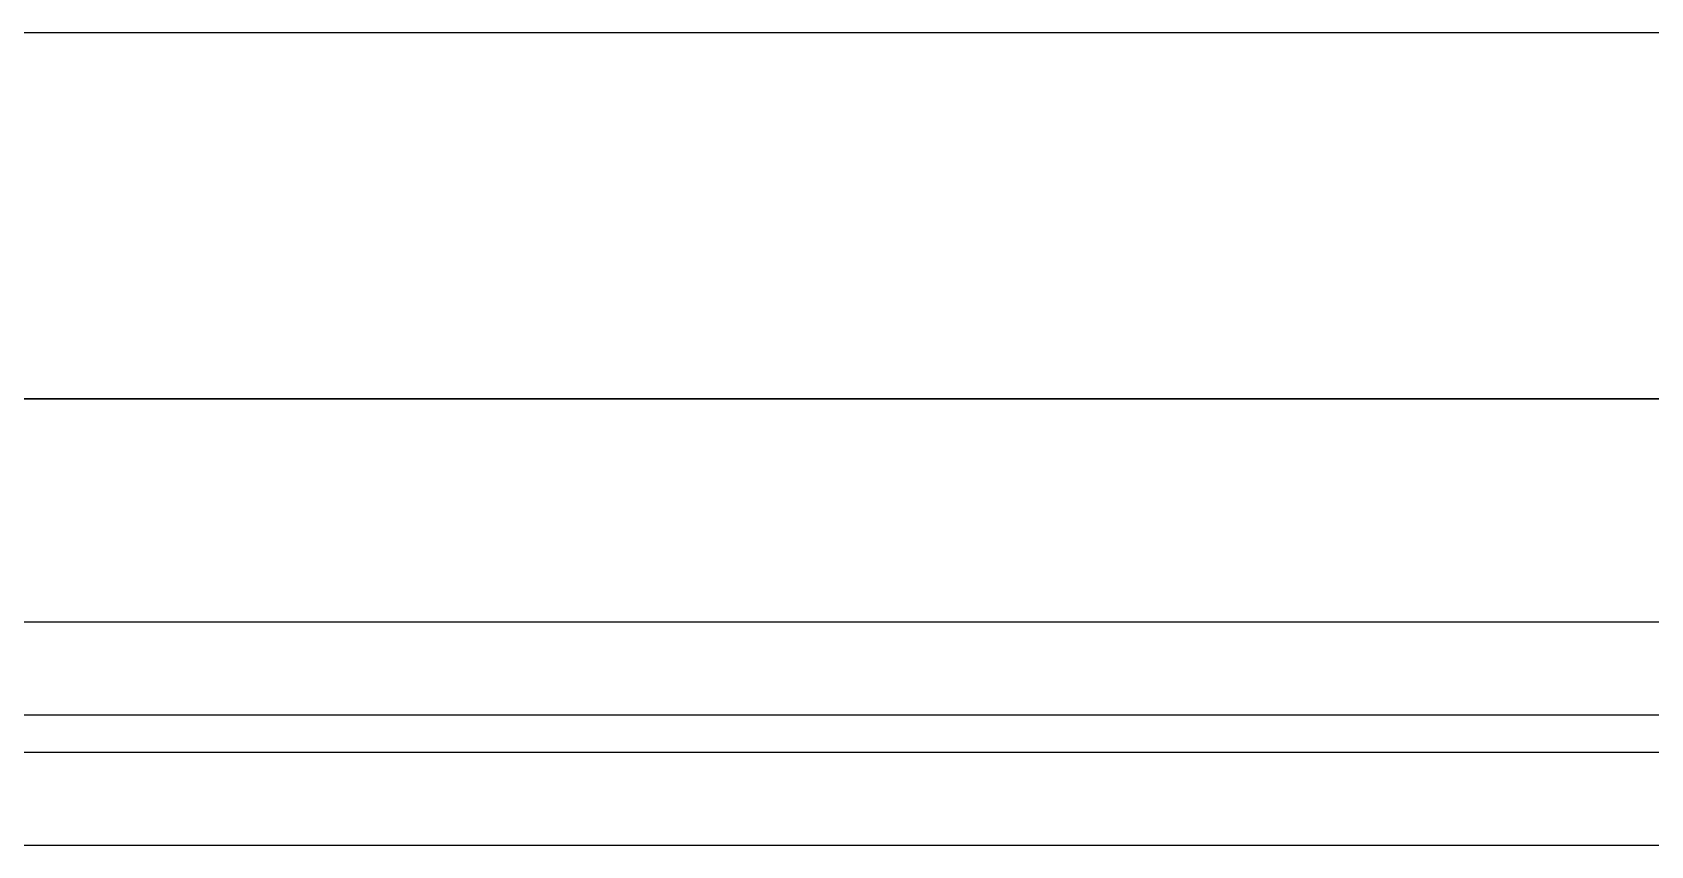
# Model space of a CAD drawing. Header units: millimetres. Extents: x 173236 to 801264, y -94969 to 615039.
# Drawn here: x 642557 to 643109, y 68642 to 68919 of the extents above; entities that cross this region are included whole.
import ezdxf

# ---------------------------------------------------------------- set-up
doc = ezdxf.new("R2010")
doc.units = ezdxf.units.MM
doc.header["$MEASUREMENT"] = 0
for name, color, linetype in [('VOX-A-ANNO-DIMS', 160, 'Continuous'), ('VOX-A-FLOOR-LINE', 253, 'Continuous'), ('VOX-A-WINDOW', 2, 'Continuous'), ('VOX-A-WINDOW-SILL', 55, 'Continuous')]:
    doc.layers.add(name, color=color, linetype=linetype)

# ---------------------------------------------------------------- blocks, each defined once
blk = doc.blocks.new('*U626')
at = {"layer": 'VOX-A-WINDOW'}
for p, q in [((3, 1.5), (39.307, 1.5)), ((3, 0.25), (39.307, 0.25)), ((3, -0.25), (39.307, -0.25)), ((3, -1.5), (39.307, -1.5))]:
    blk.add_line(p, q, dxfattribs=at)
at = {"layer": 'VOX-A-WINDOW-SILL'}
blk.add_line((0, 4.5), (42.307, 4.5), dxfattribs=at)
blk = doc.blocks.new('TYPICAL FLOOR PLAN')
at = {"layer": 'VOX-A-FLOOR-LINE'}
for p, q in [((986052.01, 124544.04), (989615.59, 124544.05)), ((986052.01, 124419.04), (989615.59, 124419.05))]:
    blk.add_line(p, q, dxfattribs=at)
at = {"layer": 'VOX-A-ANNO-DIMS', "xscale": -25.4, "yscale": 25.4, "zscale": 25.4, "rotation": 0.003946187135381862}
blk.add_blockref('*U626', (989090.6, 124304.82), dxfattribs=at)

msp = doc.modelspace()

# ---------------------------------------------------------------- block references
msp.add_blockref('TYPICAL FLOOR PLAN', (-345765.82, -55624.63))

doc.saveas('drawing.dxf')
